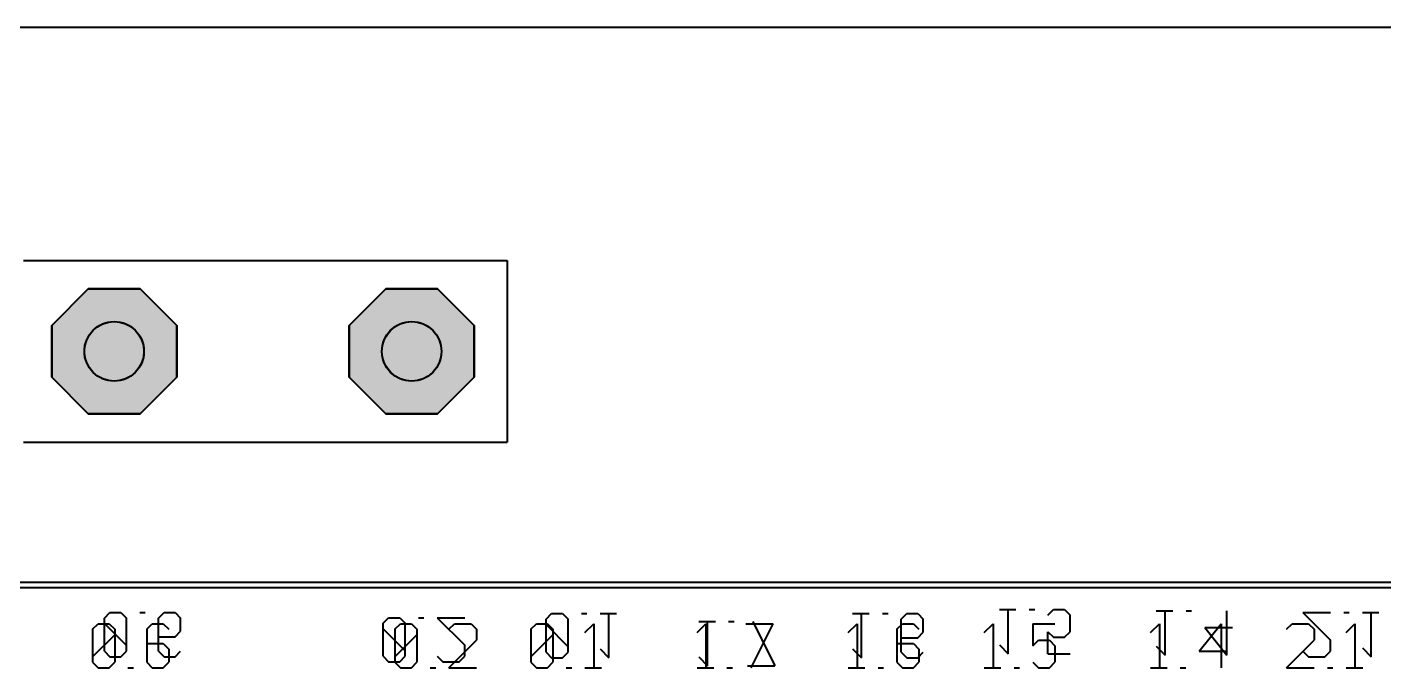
# Model space of a CAD drawing. Header units: millimetres. Extents: x 3 to 131, y 2 to 65.
# Drawn here: x 87.59 to 110.39, y 54.53 to 65.29 of the extents above; entities that cross this region are included whole.
import ezdxf

# ---------------------------------------------------------------- set-up
doc = ezdxf.new("R2010")
doc.units = ezdxf.units.MM
for name, color, linetype in [('bottom_copper', 7, 'Continuous'), ('bottom_silk', 7, 'Continuous'), ('drill_plated', 7, 'Continuous'), ('outline', 7, 'Continuous'), ('top_copper', 7, 'Continuous'), ('top_silk', 7, 'Continuous')]:
    doc.layers.add(name, color=color, linetype=linetype)

msp = doc.modelspace()

# ---------------------------------------------------------------- hatches: boundary and pattern name
at = {"layer": 'bottom_copper', "lineweight": 40}
for points in [[(90.103, 59.41), (89.487, 58.795), (88.618, 58.795), (88.003, 59.41), (88.003, 60.28), (88.618, 60.895), (89.487, 60.895), (90.103, 60.28), (90.103, 59.41)], [(95.103, 59.41), (94.487, 58.795), (93.618, 58.795), (93.003, 59.41), (93.003, 60.28), (93.618, 60.895), (94.487, 60.895), (95.103, 60.28), (95.103, 59.41)], [(89.543, 59.748), (89.515, 59.654), (89.468, 59.568), (89.406, 59.492), (89.33, 59.43), (89.244, 59.383), (89.15, 59.355), (89.053, 59.345), (88.955, 59.355), (88.861, 59.383), (88.775, 59.43), (88.699, 59.492), (88.637, 59.568), (88.591, 59.654), (88.562, 59.748), (88.553, 59.845), (88.562, 59.943), (88.591, 60.037), (88.637, 60.123), (88.699, 60.199), (88.775, 60.261), (88.861, 60.307), (88.955, 60.336), (89.053, 60.345), (89.15, 60.336), (89.244, 60.307), (89.33, 60.261), (89.406, 60.199), (89.468, 60.123), (89.515, 60.037), (89.543, 59.943), (89.553, 59.845), (89.543, 59.748)], [(94.543, 59.748), (94.515, 59.654), (94.468, 59.568), (94.406, 59.492), (94.33, 59.43), (94.244, 59.383), (94.15, 59.355), (94.053, 59.345), (93.955, 59.355), (93.861, 59.383), (93.775, 59.43), (93.699, 59.492), (93.637, 59.568), (93.591, 59.654), (93.562, 59.748), (93.553, 59.845), (93.562, 59.943), (93.591, 60.037), (93.637, 60.123), (93.699, 60.199), (93.775, 60.261), (93.861, 60.307), (93.955, 60.336), (94.053, 60.345), (94.15, 60.336), (94.244, 60.307), (94.33, 60.261), (94.406, 60.199), (94.468, 60.123), (94.515, 60.037), (94.543, 59.943), (94.553, 59.845), (94.543, 59.748)]]:
    msp.add_hatch(color=7, dxfattribs=at).paths.add_polyline_path(points, flags=0)
at = {"layer": 'drill_plated', "lineweight": 40}
for points in [[(89.543, 59.748), (89.515, 59.654), (89.468, 59.568), (89.406, 59.492), (89.33, 59.43), (89.244, 59.383), (89.15, 59.355), (89.053, 59.345), (88.955, 59.355), (88.861, 59.383), (88.775, 59.43), (88.699, 59.492), (88.637, 59.568), (88.591, 59.654), (88.562, 59.748), (88.553, 59.845), (88.562, 59.943), (88.591, 60.037), (88.637, 60.123), (88.699, 60.199), (88.775, 60.261), (88.861, 60.307), (88.955, 60.336), (89.053, 60.345), (89.15, 60.336), (89.244, 60.307), (89.33, 60.261), (89.406, 60.199), (89.468, 60.123), (89.515, 60.037), (89.543, 59.943), (89.553, 59.845), (89.543, 59.748)], [(94.543, 59.748), (94.515, 59.654), (94.468, 59.568), (94.406, 59.492), (94.33, 59.43), (94.244, 59.383), (94.15, 59.355), (94.053, 59.345), (93.955, 59.355), (93.861, 59.383), (93.775, 59.43), (93.699, 59.492), (93.637, 59.568), (93.591, 59.654), (93.562, 59.748), (93.553, 59.845), (93.562, 59.943), (93.591, 60.037), (93.637, 60.123), (93.699, 60.199), (93.775, 60.261), (93.861, 60.307), (93.955, 60.336), (94.053, 60.345), (94.15, 60.336), (94.244, 60.307), (94.33, 60.261), (94.406, 60.199), (94.468, 60.123), (94.515, 60.037), (94.543, 59.943), (94.553, 59.845), (94.543, 59.748)]]:
    msp.add_hatch(color=7, dxfattribs=at).paths.add_polyline_path(points, flags=0)
at = {"layer": 'top_copper', "lineweight": 40}
for points in [[(90.103, 59.41), (89.487, 58.795), (88.618, 58.795), (88.003, 59.41), (88.003, 60.28), (88.618, 60.895), (89.487, 60.895), (90.103, 60.28), (90.103, 59.41)], [(95.103, 59.41), (94.487, 58.795), (93.618, 58.795), (93.003, 59.41), (93.003, 60.28), (93.618, 60.895), (94.487, 60.895), (95.103, 60.28), (95.103, 59.41)], [(89.543, 59.748), (89.515, 59.654), (89.468, 59.568), (89.406, 59.492), (89.33, 59.43), (89.244, 59.383), (89.15, 59.355), (89.053, 59.345), (88.955, 59.355), (88.861, 59.383), (88.775, 59.43), (88.699, 59.492), (88.637, 59.568), (88.591, 59.654), (88.562, 59.748), (88.553, 59.845), (88.562, 59.943), (88.591, 60.037), (88.637, 60.123), (88.699, 60.199), (88.775, 60.261), (88.861, 60.307), (88.955, 60.336), (89.053, 60.345), (89.15, 60.336), (89.244, 60.307), (89.33, 60.261), (89.406, 60.199), (89.468, 60.123), (89.515, 60.037), (89.543, 59.943), (89.553, 59.845), (89.543, 59.748)], [(94.543, 59.748), (94.515, 59.654), (94.468, 59.568), (94.406, 59.492), (94.33, 59.43), (94.244, 59.383), (94.15, 59.355), (94.053, 59.345), (93.955, 59.355), (93.861, 59.383), (93.775, 59.43), (93.699, 59.492), (93.637, 59.568), (93.591, 59.654), (93.562, 59.748), (93.553, 59.845), (93.562, 59.943), (93.591, 60.037), (93.637, 60.123), (93.699, 60.199), (93.775, 60.261), (93.861, 60.307), (93.955, 60.336), (94.053, 60.345), (94.15, 60.336), (94.244, 60.307), (94.33, 60.261), (94.406, 60.199), (94.468, 60.123), (94.515, 60.037), (94.543, 59.943), (94.553, 59.845), (94.543, 59.748)]]:
    msp.add_hatch(color=7, dxfattribs=at).paths.add_polyline_path(points, flags=0)

# ---------------------------------------------------------------- linework, layer by layer
at = {"layer": 'bottom_copper', "color": 7, "lineweight": 40}
for p, q in [((88.618, 60.895), (88.003, 60.28)), ((89.487, 60.895), (88.618, 60.895)), ((90.103, 60.28), (89.487, 60.895)), ((93.618, 60.895), (93.003, 60.28)), ((94.487, 60.895), (93.618, 60.895)), ((95.103, 60.28), (94.487, 60.895)), ((88.003, 60.28), (88.003, 59.41)), ((90.103, 59.41), (90.103, 60.28)), ((93.003, 60.28), (93.003, 59.41)), ((95.103, 59.41), (95.103, 60.28)), ((88.003, 59.41), (88.618, 58.795)), ((89.487, 58.795), (90.103, 59.41)), ((93.003, 59.41), (93.618, 58.795)), ((94.487, 58.795), (95.103, 59.41)), ((88.618, 58.795), (89.487, 58.795)), ((93.618, 58.795), (94.487, 58.795))]:
    msp.add_line(p, q, dxfattribs=at)
for points in [[(90.103, 59.41), (89.487, 58.795), (88.618, 58.795), (88.003, 59.41), (88.003, 60.28), (88.618, 60.895), (89.487, 60.895), (90.103, 60.28), (90.103, 59.41)], [(95.103, 59.41), (94.487, 58.795), (93.618, 58.795), (93.003, 59.41), (93.003, 60.28), (93.618, 60.895), (94.487, 60.895), (95.103, 60.28), (95.103, 59.41)], [(89.543, 59.748), (89.515, 59.654), (89.468, 59.568), (89.406, 59.492), (89.33, 59.43), (89.244, 59.383), (89.15, 59.355), (89.053, 59.345), (88.955, 59.355), (88.861, 59.383), (88.775, 59.43), (88.699, 59.492), (88.637, 59.568), (88.591, 59.654), (88.562, 59.748), (88.553, 59.845), (88.562, 59.943), (88.591, 60.037), (88.637, 60.123), (88.699, 60.199), (88.775, 60.261), (88.861, 60.307), (88.955, 60.336), (89.053, 60.345), (89.15, 60.336), (89.244, 60.307), (89.33, 60.261), (89.406, 60.199), (89.468, 60.123), (89.515, 60.037), (89.543, 59.943), (89.553, 59.845), (89.543, 59.748)], [(94.543, 59.748), (94.515, 59.654), (94.468, 59.568), (94.406, 59.492), (94.33, 59.43), (94.244, 59.383), (94.15, 59.355), (94.053, 59.345), (93.955, 59.355), (93.861, 59.383), (93.775, 59.43), (93.699, 59.492), (93.637, 59.568), (93.591, 59.654), (93.562, 59.748), (93.553, 59.845), (93.562, 59.943), (93.591, 60.037), (93.637, 60.123), (93.699, 60.199), (93.775, 60.261), (93.861, 60.307), (93.955, 60.336), (94.053, 60.345), (94.15, 60.336), (94.244, 60.307), (94.33, 60.261), (94.406, 60.199), (94.468, 60.123), (94.515, 60.037), (94.543, 59.943), (94.553, 59.845), (94.543, 59.748)]]:
    msp.add_lwpolyline(points, close=True, dxfattribs=at)
for centre in [(89.053, 59.845), (94.053, 59.845)]:
    msp.add_ellipse(centre, major_axis=(0.5, 0), ratio=1, dxfattribs=at)
at = {"layer": 'bottom_silk', "color": 7, "lineweight": 40}
for p, q in [((3.446, 65.293), (130.446, 65.293)), ((3.994, 55.876), (130.494, 55.876)), ((88.889, 55.364), (88.981, 55.457)), ((88.981, 55.457), (89.167, 55.457)), ((89.167, 55.457), (89.26, 55.364)), ((89.482, 55.457), (89.575, 55.457)), ((89.797, 55.364), (89.89, 55.457)), ((89.89, 55.457), (90.075, 55.457)), ((90.075, 55.457), (90.168, 55.364)), ((96.311, 55.346), (96.403, 55.439)), ((96.403, 55.439), (96.589, 55.439)), ((96.589, 55.439), (96.681, 55.346)), ((96.904, 55.439), (96.997, 55.439)), ((97.219, 55.439), (97.497, 55.439)), ((97.368, 54.697), (97.368, 55.439)), ((101.464, 55.439), (101.742, 55.439)), ((101.613, 54.697), (101.613, 55.439)), ((101.965, 55.439), (102.058, 55.439)), ((102.28, 55.346), (102.373, 55.439)), ((102.373, 55.439), (102.558, 55.439)), ((102.558, 55.439), (102.651, 55.346)), ((103.931, 55.505), (104.209, 55.505)), ((104.079, 54.763), (104.079, 55.505)), ((104.431, 55.505), (104.524, 55.505)), ((104.746, 55.412), (104.839, 55.505)), ((104.839, 55.505), (105.025, 55.505)), ((105.025, 55.505), (105.117, 55.412)), ((105.117, 55.134), (105.117, 55.412)), ((106.567, 55.485), (106.845, 55.485)), ((106.715, 54.743), (106.715, 55.485)), ((107.068, 55.485), (107.16, 55.485)), ((107.754, 54.743), (107.754, 55.485)), ((109.031, 55.457), (109.495, 54.993)), ((109.031, 55.457), (109.495, 55.457)), ((109.717, 55.457), (109.81, 55.457)), ((110.032, 55.457), (110.31, 55.457)), ((110.18, 54.715), (110.18, 55.457)), ((88.889, 54.808), (88.889, 55.364)), ((88.889, 55.271), (89.26, 54.9)), ((89.26, 54.808), (89.26, 55.364)), ((89.797, 54.808), (89.797, 55.364)), ((90.168, 55.142), (90.168, 55.364)), ((93.573, 55.278), (93.665, 55.37)), ((93.573, 54.721), (93.573, 55.278)), ((93.573, 55.185), (93.943, 54.814)), ((93.665, 55.37), (93.851, 55.37)), ((93.851, 55.37), (93.943, 55.278)), ((93.943, 54.721), (93.943, 55.278)), ((94.166, 55.37), (94.259, 55.37)), ((94.481, 55.37), (94.945, 54.907)), ((94.481, 55.37), (94.945, 55.37)), ((96.311, 54.79), (96.311, 55.346)), ((96.311, 55.254), (96.681, 54.883)), ((96.681, 54.79), (96.681, 55.346)), ((98.879, 55.304), (99.157, 55.304)), ((99.027, 54.563), (99.027, 55.304)), ((99.379, 55.304), (99.472, 55.304)), ((99.787, 55.304), (100.158, 54.563)), ((102.28, 54.79), (102.28, 55.346)), ((102.651, 55.124), (102.651, 55.346)), ((107.383, 55.207), (107.754, 54.743)), ((107.383, 55.207), (107.847, 55.207)), ((89.797, 55.049), (90.075, 55.049)), ((90.075, 55.049), (90.168, 55.142)), ((102.28, 55.031), (102.558, 55.031)), ((102.558, 55.031), (102.651, 55.124)), ((104.746, 54.763), (104.746, 55.134)), ((104.746, 55.134), (104.839, 55.041)), ((104.839, 55.041), (105.025, 55.041)), ((105.025, 55.041), (105.117, 55.134)), ((109.495, 54.808), (109.495, 54.993)), ((88.889, 54.808), (88.981, 54.715)), ((89.167, 54.715), (89.26, 54.808)), ((89.797, 54.808), (89.89, 54.715)), ((90.075, 54.715), (90.168, 54.808)), ((94.945, 54.721), (94.945, 54.907)), ((96.311, 54.79), (96.403, 54.697)), ((96.589, 54.697), (96.681, 54.79)), ((97.219, 54.846), (97.368, 54.697)), ((101.464, 54.846), (101.613, 54.697)), ((102.28, 54.79), (102.373, 54.697)), ((102.558, 54.697), (102.651, 54.79)), ((103.931, 54.912), (104.079, 54.763)), ((104.746, 54.763), (105.117, 54.763)), ((106.567, 54.891), (106.715, 54.743)), ((109.031, 54.808), (109.124, 54.715)), ((109.402, 54.715), (109.495, 54.808)), ((110.032, 54.863), (110.18, 54.715)), ((88.981, 54.715), (89.167, 54.715)), ((89.89, 54.715), (90.075, 54.715)), ((93.573, 54.721), (93.665, 54.629)), ((93.665, 54.629), (93.851, 54.629)), ((93.851, 54.629), (93.943, 54.721)), ((94.481, 54.721), (94.574, 54.629)), ((94.574, 54.629), (94.852, 54.629)), ((94.852, 54.629), (94.945, 54.721)), ((96.403, 54.697), (96.589, 54.697)), ((98.879, 54.711), (99.027, 54.563)), ((99.694, 54.563), (100.158, 54.563)), ((102.373, 54.697), (102.558, 54.697)), ((109.124, 54.715), (109.402, 54.715))]:
    msp.add_line(p, q, dxfattribs=at)
at = {"layer": 'drill_plated', "color": 7, "lineweight": 40}
for points in [[(89.543, 59.748), (89.515, 59.654), (89.468, 59.568), (89.406, 59.492), (89.33, 59.43), (89.244, 59.383), (89.15, 59.355), (89.053, 59.345), (88.955, 59.355), (88.861, 59.383), (88.775, 59.43), (88.699, 59.492), (88.637, 59.568), (88.591, 59.654), (88.562, 59.748), (88.553, 59.845), (88.562, 59.943), (88.591, 60.037), (88.637, 60.123), (88.699, 60.199), (88.775, 60.261), (88.861, 60.307), (88.955, 60.336), (89.053, 60.345), (89.15, 60.336), (89.244, 60.307), (89.33, 60.261), (89.406, 60.199), (89.468, 60.123), (89.515, 60.037), (89.543, 59.943), (89.553, 59.845), (89.543, 59.748)], [(94.543, 59.748), (94.515, 59.654), (94.468, 59.568), (94.406, 59.492), (94.33, 59.43), (94.244, 59.383), (94.15, 59.355), (94.053, 59.345), (93.955, 59.355), (93.861, 59.383), (93.775, 59.43), (93.699, 59.492), (93.637, 59.568), (93.591, 59.654), (93.562, 59.748), (93.553, 59.845), (93.562, 59.943), (93.591, 60.037), (93.637, 60.123), (93.699, 60.199), (93.775, 60.261), (93.861, 60.307), (93.955, 60.336), (94.053, 60.345), (94.15, 60.336), (94.244, 60.307), (94.33, 60.261), (94.406, 60.199), (94.468, 60.123), (94.515, 60.037), (94.543, 59.943), (94.553, 59.845), (94.543, 59.748)]]:
    msp.add_lwpolyline(points, close=True, dxfattribs=at)
for centre in [(89.053, 59.845), (94.053, 59.845)]:
    msp.add_ellipse(centre, major_axis=(0.5, 0), ratio=1, dxfattribs=at)
at = {"layer": 'outline', "color": 7, "lineweight": 40}
msp.add_line((3.446, 65.293), (130.446, 65.293), dxfattribs=at)
at = {"layer": 'top_copper', "color": 7, "lineweight": 40}
for p, q in [((88.618, 60.895), (88.003, 60.28)), ((89.487, 60.895), (88.618, 60.895)), ((90.103, 60.28), (89.487, 60.895)), ((93.618, 60.895), (93.003, 60.28)), ((94.487, 60.895), (93.618, 60.895)), ((95.103, 60.28), (94.487, 60.895)), ((88.003, 60.28), (88.003, 59.41)), ((90.103, 59.41), (90.103, 60.28)), ((93.003, 60.28), (93.003, 59.41)), ((95.103, 59.41), (95.103, 60.28)), ((88.003, 59.41), (88.618, 58.795)), ((89.487, 58.795), (90.103, 59.41)), ((93.003, 59.41), (93.618, 58.795)), ((94.487, 58.795), (95.103, 59.41)), ((88.618, 58.795), (89.487, 58.795)), ((93.618, 58.795), (94.487, 58.795))]:
    msp.add_line(p, q, dxfattribs=at)
for points in [[(90.103, 59.41), (89.487, 58.795), (88.618, 58.795), (88.003, 59.41), (88.003, 60.28), (88.618, 60.895), (89.487, 60.895), (90.103, 60.28), (90.103, 59.41)], [(95.103, 59.41), (94.487, 58.795), (93.618, 58.795), (93.003, 59.41), (93.003, 60.28), (93.618, 60.895), (94.487, 60.895), (95.103, 60.28), (95.103, 59.41)], [(89.543, 59.748), (89.515, 59.654), (89.468, 59.568), (89.406, 59.492), (89.33, 59.43), (89.244, 59.383), (89.15, 59.355), (89.053, 59.345), (88.955, 59.355), (88.861, 59.383), (88.775, 59.43), (88.699, 59.492), (88.637, 59.568), (88.591, 59.654), (88.562, 59.748), (88.553, 59.845), (88.562, 59.943), (88.591, 60.037), (88.637, 60.123), (88.699, 60.199), (88.775, 60.261), (88.861, 60.307), (88.955, 60.336), (89.053, 60.345), (89.15, 60.336), (89.244, 60.307), (89.33, 60.261), (89.406, 60.199), (89.468, 60.123), (89.515, 60.037), (89.543, 59.943), (89.553, 59.845), (89.543, 59.748)], [(94.543, 59.748), (94.515, 59.654), (94.468, 59.568), (94.406, 59.492), (94.33, 59.43), (94.244, 59.383), (94.15, 59.355), (94.053, 59.345), (93.955, 59.355), (93.861, 59.383), (93.775, 59.43), (93.699, 59.492), (93.637, 59.568), (93.591, 59.654), (93.562, 59.748), (93.553, 59.845), (93.562, 59.943), (93.591, 60.037), (93.637, 60.123), (93.699, 60.199), (93.775, 60.261), (93.861, 60.307), (93.955, 60.336), (94.053, 60.345), (94.15, 60.336), (94.244, 60.307), (94.33, 60.261), (94.406, 60.199), (94.468, 60.123), (94.515, 60.037), (94.543, 59.943), (94.553, 59.845), (94.543, 59.748)]]:
    msp.add_lwpolyline(points, close=True, dxfattribs=at)
for centre in [(89.053, 59.845), (94.053, 59.845)]:
    msp.add_ellipse(centre, major_axis=(0.5, 0), ratio=1, dxfattribs=at)
at = {"layer": 'top_silk', "color": 7, "lineweight": 40}
for p, q in [((3.446, 65.293), (130.446, 65.293)), ((87.529, 61.369), (95.657, 61.369)), ((95.657, 61.369), (95.657, 58.321)), ((87.529, 58.321), (95.657, 58.321)), ((25.74, 55.966), (127.34, 55.966)), ((88.691, 55.176), (88.783, 55.269)), ((88.783, 55.269), (88.969, 55.269)), ((88.969, 55.269), (89.061, 55.176)), ((89.599, 55.176), (89.692, 55.269)), ((89.692, 55.269), (89.877, 55.269)), ((89.877, 55.269), (89.97, 55.176)), ((93.771, 55.176), (93.863, 55.269)), ((93.863, 55.269), (94.049, 55.269)), ((94.049, 55.269), (94.141, 55.176)), ((94.679, 55.176), (94.772, 55.269)), ((94.772, 55.269), (95.05, 55.269)), ((95.05, 55.269), (95.143, 55.176)), ((96.057, 55.176), (96.149, 55.269)), ((96.149, 55.269), (96.335, 55.269)), ((96.335, 55.269), (96.427, 55.176)), ((96.965, 55.12), (97.114, 55.269)), ((97.114, 55.269), (97.114, 54.527)), ((98.851, 55.12), (98.999, 55.269)), ((98.999, 55.269), (98.999, 54.527)), ((99.666, 55.269), (100.13, 55.269)), ((99.759, 54.527), (100.13, 55.269)), ((101.391, 55.12), (101.539, 55.269)), ((101.539, 55.269), (101.539, 54.527)), ((102.206, 55.176), (102.299, 55.269)), ((102.299, 55.269), (102.485, 55.269)), ((102.485, 55.269), (102.577, 55.176)), ((103.677, 55.12), (103.825, 55.269)), ((103.825, 55.269), (103.825, 54.527)), ((104.492, 55.269), (104.863, 55.269)), ((104.492, 55.269), (104.492, 54.898)), ((106.471, 55.12), (106.619, 55.269)), ((106.619, 55.269), (106.619, 54.527)), ((107.286, 54.805), (107.657, 55.269)), ((107.657, 55.269), (107.657, 54.527)), ((108.757, 55.176), (108.849, 55.269)), ((108.849, 55.269), (109.127, 55.269)), ((109.127, 55.269), (109.22, 55.176)), ((109.758, 55.12), (109.906, 55.269)), ((109.906, 55.269), (109.906, 54.527)), ((88.691, 55.176), (88.691, 54.62)), ((88.691, 54.712), (89.061, 55.083)), ((89.061, 55.176), (89.061, 54.62)), ((89.599, 55.176), (89.599, 54.62)), ((93.771, 55.176), (93.771, 54.62)), ((93.771, 54.712), (94.141, 55.083)), ((94.141, 55.176), (94.141, 54.62)), ((94.679, 54.527), (95.143, 54.991)), ((95.143, 55.176), (95.143, 54.991)), ((96.057, 55.176), (96.057, 54.62)), ((96.057, 54.712), (96.427, 55.083)), ((96.427, 55.176), (96.427, 54.62)), ((102.206, 55.176), (102.206, 54.62)), ((104.492, 54.898), (104.585, 54.991)), ((104.585, 54.991), (104.771, 54.991)), ((104.771, 54.991), (104.863, 54.898)), ((108.757, 54.527), (109.22, 54.991)), ((109.22, 55.176), (109.22, 54.991)), ((89.599, 54.935), (89.877, 54.935)), ((89.877, 54.935), (89.97, 54.842)), ((89.97, 54.842), (89.97, 54.62)), ((102.206, 54.935), (102.485, 54.935)), ((102.485, 54.935), (102.577, 54.842)), ((102.577, 54.842), (102.577, 54.62)), ((104.863, 54.898), (104.863, 54.62)), ((107.286, 54.805), (107.75, 54.805)), ((88.691, 54.62), (88.783, 54.527)), ((88.783, 54.527), (88.969, 54.527)), ((88.969, 54.527), (89.061, 54.62)), ((89.284, 54.527), (89.377, 54.527)), ((89.599, 54.62), (89.692, 54.527)), ((89.692, 54.527), (89.877, 54.527)), ((89.877, 54.527), (89.97, 54.62)), ((93.771, 54.62), (93.863, 54.527)), ((93.863, 54.527), (94.049, 54.527)), ((94.049, 54.527), (94.141, 54.62)), ((94.364, 54.527), (94.457, 54.527)), ((94.679, 54.527), (95.143, 54.527)), ((96.057, 54.62), (96.149, 54.527)), ((96.149, 54.527), (96.335, 54.527)), ((96.335, 54.527), (96.427, 54.62)), ((96.65, 54.527), (96.743, 54.527)), ((96.965, 54.527), (97.243, 54.527)), ((98.851, 54.527), (99.129, 54.527)), ((99.351, 54.527), (99.444, 54.527)), ((101.391, 54.527), (101.669, 54.527)), ((101.891, 54.527), (101.984, 54.527)), ((102.206, 54.62), (102.299, 54.527)), ((102.299, 54.527), (102.485, 54.527)), ((102.485, 54.527), (102.577, 54.62)), ((103.677, 54.527), (103.955, 54.527)), ((104.177, 54.527), (104.27, 54.527)), ((104.492, 54.62), (104.585, 54.527)), ((104.585, 54.527), (104.771, 54.527)), ((104.771, 54.527), (104.863, 54.62)), ((106.471, 54.527), (106.749, 54.527)), ((106.971, 54.527), (107.064, 54.527)), ((108.757, 54.527), (109.22, 54.527)), ((109.443, 54.527), (109.535, 54.527)), ((109.758, 54.527), (110.036, 54.527))]:
    msp.add_line(p, q, dxfattribs=at)

doc.saveas('drawing.dxf')
